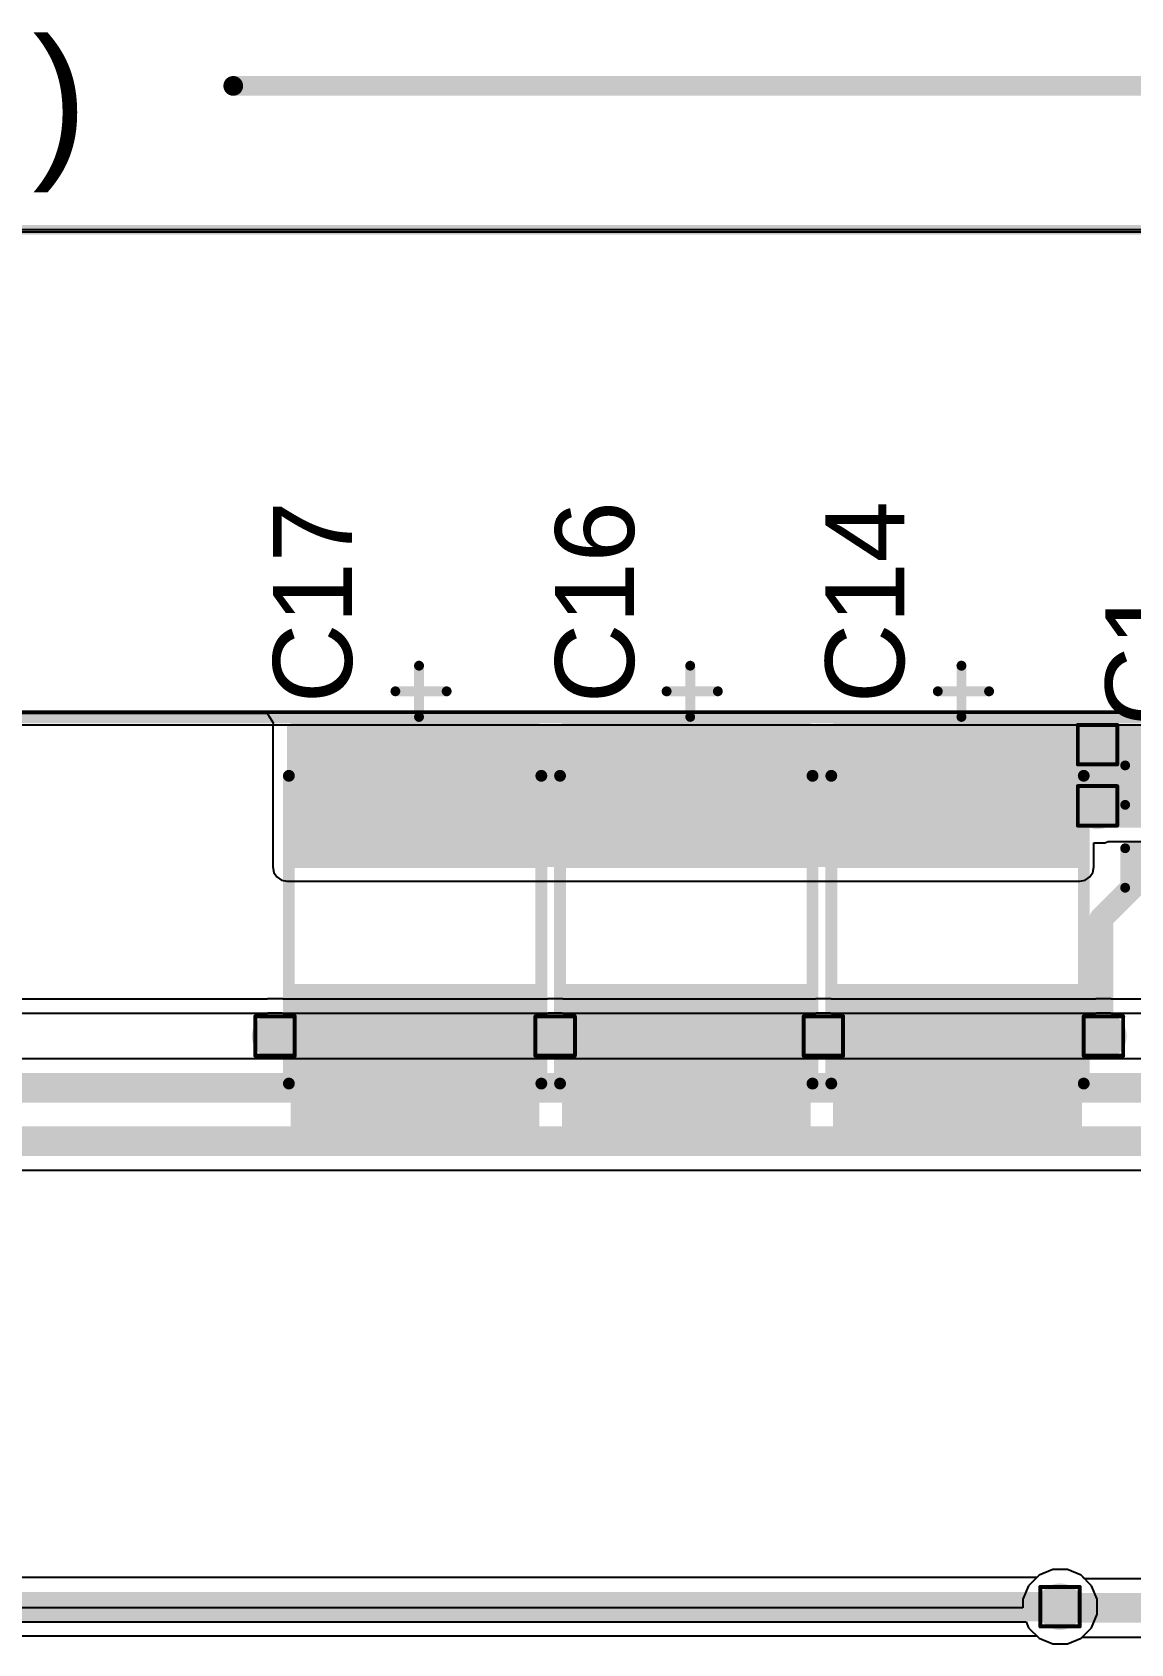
# Model space of a CAD drawing. Header units: inches. Extents: x 0 to 412, y -3 to 50.
# Drawn here: x 43.61 to 57.76, y 10.79 to 31.55 of the extents above; entities that cross this region are included whole.
import ezdxf

# ---------------------------------------------------------------- set-up
doc = ezdxf.new("R2010")
doc.units = ezdxf.units.IN
for name, color, linetype in [('Board_Outline', 56, 'Continuous'), ('Bottom Layer', 5, 'Continuous'), ('Bottom Overlay', 54, 'Continuous'), ('Dimension', 6, 'Continuous'), ('Drill Drawing', 1, 'Continuous'), ('Top Layer', 1, 'Continuous'), ('Top Overlay', 2, 'Continuous'), ('Top Paste', 8, 'Continuous'), ('Top Solder', 216, 'Continuous'), ('Via Holes', 16, 'Continuous')]:
    doc.layers.add(name, color=color, linetype=linetype)
doc.styles.add('Arial', font='', dxfattribs={"height": 0.2})
doc.styles.get('Arial').set_extended_font_data('Arial')

msp = doc.modelspace()

# ---------------------------------------------------------------- hatches: boundary and pattern name
at = {"layer": 'Bottom Layer'}
h = msp.add_hatch(color=5, dxfattribs=at)
edge = h.paths.add_edge_path()
edge.add_arc((57.328, 22.371), 0.3, 0, 360)
h = msp.add_hatch(color=5, dxfattribs=at)
edge = h.paths.add_edge_path()
edge.add_arc((57.328, 21.583), 0.3, 0, 360)
h = msp.add_hatch(color=5, dxfattribs=at)
edge = h.paths.add_edge_path()
edge.add_arc((46.736, 18.619), 0.3, 0, 360)
h = msp.add_hatch(color=5, dxfattribs=at)
edge = h.paths.add_edge_path()
edge.add_arc((50.343, 18.619), 0.3, 0, 360)
h = msp.add_hatch(color=5, dxfattribs=at)
edge = h.paths.add_edge_path()
edge.add_arc((53.797, 18.619), 0.3, 0, 360)
h = msp.add_hatch(color=5, dxfattribs=at)
edge = h.paths.add_edge_path()
edge.add_arc((57.404, 18.619), 0.3, 0, 360)
h = msp.add_hatch(color=5, dxfattribs=at)
edge = h.paths.add_edge_path()
edge.add_arc((56.845, 11.271), 0.3, 0, 360)
at = {"layer": 'Top Layer'}
for points in [[(46.888, 20.796), (57.099, 20.796), (57.099, 22.625), (46.888, 22.625)], [(46.888, 21.304), (61.773, 21.304), (61.773, 22.625), (46.888, 22.625)], [(47.039, 22.586), (50.039, 22.586), (50.039, 20.886), (47.039, 20.886)], [(50.532, 22.586), (53.532, 22.586), (53.532, 20.886), (50.532, 20.886)], [(54.024, 22.586), (57.024, 22.586), (57.024, 20.886), (54.024, 20.886)], [(47.039, 19.186), (50.039, 19.186), (50.039, 17.486), (47.039, 17.486)], [(50.532, 19.186), (53.532, 19.186), (53.532, 17.486), (50.532, 17.486)], [(54.024, 19.186), (57.024, 19.186), (57.024, 17.486), (54.024, 17.486)]]:
    msp.add_hatch(color=1, dxfattribs=at).paths.add_polyline_path(points)
h = msp.add_hatch(color=1, dxfattribs=at)
edge = h.paths.add_edge_path()
edge.add_arc((57.328, 22.371), 0.3, 0, 360)
h = msp.add_hatch(color=1, dxfattribs=at)
edge = h.paths.add_edge_path()
edge.add_arc((57.328, 21.583), 0.3, 0, 360)
h = msp.add_hatch(color=1, dxfattribs=at)
edge = h.paths.add_edge_path()
edge.add_arc((46.736, 18.619), 0.3, 0, 360)
h = msp.add_hatch(color=1, dxfattribs=at)
edge = h.paths.add_edge_path()
edge.add_arc((50.343, 18.619), 0.3, 0, 360)
h = msp.add_hatch(color=1, dxfattribs=at)
edge = h.paths.add_edge_path()
edge.add_arc((53.797, 18.619), 0.3, 0, 360)
h = msp.add_hatch(color=1, dxfattribs=at)
edge = h.paths.add_edge_path()
edge.add_arc((57.404, 18.619), 0.3, 0, 360)
h = msp.add_hatch(color=1, dxfattribs=at)
edge = h.paths.add_edge_path()
edge.add_arc((56.845, 11.271), 0.3, 0, 360)
at = {"layer": 'Top Paste'}
for points in [[(47.039, 22.586), (50.039, 22.586), (50.039, 20.886), (47.039, 20.886)], [(50.532, 22.586), (53.532, 22.586), (53.532, 20.886), (50.532, 20.886)], [(54.024, 22.586), (57.024, 22.586), (57.024, 20.886), (54.024, 20.886)], [(47.039, 19.186), (50.039, 19.186), (50.039, 17.486), (47.039, 17.486)], [(50.532, 19.186), (53.532, 19.186), (53.532, 17.486), (50.532, 17.486)], [(54.024, 19.186), (57.024, 19.186), (57.024, 17.486), (54.024, 17.486)]]:
    msp.add_hatch(color=8, dxfattribs=at).paths.add_polyline_path(points)
at = {"layer": 'Top Solder'}
for points in [[(46.938, 22.687), (50.141, 22.687), (50.141, 20.784), (46.938, 20.784)], [(50.43, 22.687), (53.633, 22.687), (53.633, 20.784), (50.43, 20.784)], [(53.923, 22.687), (57.126, 22.687), (57.126, 20.784), (53.923, 20.784)], [(58.467, 21.498), (57.712, 21.498), (57.712, 22.075), (58.467, 22.075)], [(58.467, 20.558), (57.712, 20.558), (57.712, 21.135), (58.467, 21.135)], [(46.938, 19.287), (50.141, 19.287), (50.141, 17.384), (46.938, 17.384)], [(50.43, 19.287), (53.633, 19.287), (53.633, 17.384), (50.43, 17.384)], [(53.923, 19.287), (57.126, 19.287), (57.126, 17.384), (53.923, 17.384)]]:
    msp.add_hatch(color=216, dxfattribs=at).paths.add_polyline_path(points)
at = {"layer": 'Via Holes'}
h = msp.add_hatch(color=7, dxfattribs=at)
edge = h.paths.add_edge_path()
edge.add_arc((57.328, 22.371), 0.15, 0, 360)
h = msp.add_hatch(color=7, dxfattribs=at)
edge = h.paths.add_edge_path()
edge.add_arc((57.328, 21.583), 0.15, 0, 360)
h = msp.add_hatch(color=7, dxfattribs=at)
edge = h.paths.add_edge_path()
edge.add_arc((46.736, 18.619), 0.15, 0, 360)
h = msp.add_hatch(color=7, dxfattribs=at)
edge = h.paths.add_edge_path()
edge.add_arc((50.343, 18.619), 0.15, 0, 360)
h = msp.add_hatch(color=7, dxfattribs=at)
edge = h.paths.add_edge_path()
edge.add_arc((53.797, 18.619), 0.15, 0, 360)
h = msp.add_hatch(color=7, dxfattribs=at)
edge = h.paths.add_edge_path()
edge.add_arc((57.404, 18.619), 0.15, 0, 360)
h = msp.add_hatch(color=7, dxfattribs=at)
edge = h.paths.add_edge_path()
edge.add_arc((56.845, 11.271), 0.15, 0, 360)

# ---------------------------------------------------------------- linework, layer by layer
at = {"layer": 'Board_Outline'}
msp.add_lwpolyline([(0, 29, 0.127, 0.127, 0), (83, 29, 0.127, 0.127, 0)], format="xyseb", dxfattribs=at)
at = {"layer": 'Bottom Layer'}
for p, q in [((83, 29), (0, 29)), ((0, 22.802), (83, 22.802)), ((18.948, 22.625), (80.366, 22.625)), ((46.633, 19.094), (18.948, 19.094)), ((46.641, 19.097), (46.633, 19.094)), ((46.831, 19.097), (46.641, 19.097)), ((46.839, 19.094), (46.831, 19.097)), ((50.24, 19.094), (46.839, 19.094)), ((50.248, 19.097), (50.24, 19.094)), ((50.438, 19.097), (50.248, 19.097)), ((50.445, 19.094), (50.438, 19.097)), ((53.695, 19.094), (50.445, 19.094)), ((53.702, 19.097), (53.695, 19.094)), ((53.892, 19.097), (53.702, 19.097)), ((53.9, 19.094), (53.892, 19.097)), ((57.301, 19.094), (53.9, 19.094)), ((57.309, 19.097), (57.301, 19.094)), ((57.499, 19.097), (57.309, 19.097)), ((57.507, 19.094), (57.499, 19.097)), ((58.877, 19.094), (57.507, 19.094)), ((18.948, 18.913), (46.633, 18.913)), ((46.633, 18.913), (46.649, 18.916)), ((46.649, 18.916), (46.823, 18.916)), ((46.823, 18.916), (46.839, 18.913)), ((46.839, 18.913), (50.24, 18.913)), ((50.24, 18.913), (50.256, 18.916)), ((50.256, 18.916), (50.43, 18.916)), ((50.43, 18.916), (50.445, 18.913)), ((50.445, 18.913), (53.695, 18.913)), ((53.695, 18.913), (53.71, 18.916)), ((53.71, 18.916), (53.884, 18.916)), ((53.884, 18.916), (53.9, 18.913)), ((53.9, 18.913), (57.301, 18.913)), ((57.301, 18.913), (57.317, 18.916)), ((57.317, 18.916), (57.491, 18.916)), ((57.491, 18.916), (57.507, 18.913)), ((57.507, 18.913), (58.045, 18.913)), ((59.23, 18.327), (37.564, 18.327)), ((23.703, 16.89), (62.031, 16.89)), ((56.545, 11.646), (25.444, 11.646)), ((56.575, 11.676), (56.545, 11.646)), ((56.75, 11.749), (56.575, 11.676)), ((56.94, 11.749), (56.75, 11.749)), ((57.116, 11.676), (56.94, 11.749)), ((57.25, 11.541), (57.116, 11.676)), ((57.323, 11.366), (57.25, 11.541)), ((57.323, 11.176), (57.323, 11.366)), ((57.116, 10.866), (57.25, 11)), ((57.25, 11), (57.323, 11.176)), ((25.6, 10.895), (56.545, 10.895)), ((56.545, 10.895), (56.575, 10.866)), ((56.575, 10.866), (56.75, 10.793)), ((56.75, 10.793), (56.94, 10.793)), ((56.94, 10.793), (57.116, 10.866))]:
    msp.add_line(p, q, dxfattribs=at)
for points in [[(37.264, 17.951, 0.381, 0.381, 0), (59.385, 17.951, 0.381, 0.381, 0)], [(21.431, 17.265, 0.381, 0.381, 0), (62.332, 17.265, 0.381, 0.381, 0)], [(25.444, 11.271, 0.381, 0.381, 0), (56.845, 11.271, 0.381, 0.381, 0)]]:
    msp.add_lwpolyline(points, format="xyseb", dxfattribs=at)
msp.add_lwpolyline([(56.75, 11.271, 0.191, 0.191, 1), (56.94, 11.271, 0.191, 0.191, 1)], format="xyseb", close=True, dxfattribs=at)
at = {"layer": 'Bottom Overlay'}
msp.add_lwpolyline([(17.517, 22.708, 0.127, 0.127, 0), (69.062, 22.708, 0.127, 0.127, 0)], format="xyseb", dxfattribs=at)
at = {"layer": 'Dimension'}
msp.add_lwpolyline([(46.197, 30.854, 0.254, 0.254, 0), (83, 30.854, 0.254, 0.254, 0)], format="xyseb", dxfattribs=at)
msp.add_lwpolyline([(46.134, 30.854, 0.127, 0.127, 1), (46.261, 30.854, 0.127, 0.127, 1)], format="xyseb", close=True, dxfattribs=at)
at = {"layer": 'Drill Drawing'}
for points in [[(57.074, 22.625, 0.0508, 0.0508, 0), (57.582, 22.625, 0.0508, 0.0508, 0)], [(57.074, 22.117, 0.0508, 0.0508, 0), (57.074, 22.625, 0.0508, 0.0508, 0)], [(57.582, 22.117, 0.0508, 0.0508, 0), (57.582, 22.625, 0.0508, 0.0508, 0)], [(57.074, 22.117, 0.0508, 0.0508, 0), (57.582, 22.117, 0.0508, 0.0508, 0)], [(57.074, 21.837, 0.0508, 0.0508, 0), (57.582, 21.837, 0.0508, 0.0508, 0)], [(57.074, 21.329, 0.0508, 0.0508, 0), (57.074, 21.837, 0.0508, 0.0508, 0)], [(57.582, 21.329, 0.0508, 0.0508, 0), (57.582, 21.837, 0.0508, 0.0508, 0)], [(57.074, 21.329, 0.0508, 0.0508, 0), (57.582, 21.329, 0.0508, 0.0508, 0)], [(46.482, 18.873, 0.0508, 0.0508, 0), (46.99, 18.873, 0.0508, 0.0508, 0)], [(46.482, 18.365, 0.0508, 0.0508, 0), (46.482, 18.873, 0.0508, 0.0508, 0)], [(46.99, 18.365, 0.0508, 0.0508, 0), (46.99, 18.873, 0.0508, 0.0508, 0)], [(50.089, 18.873, 0.0508, 0.0508, 0), (50.597, 18.873, 0.0508, 0.0508, 0)], [(50.089, 18.365, 0.0508, 0.0508, 0), (50.089, 18.873, 0.0508, 0.0508, 0)], [(50.597, 18.365, 0.0508, 0.0508, 0), (50.597, 18.873, 0.0508, 0.0508, 0)], [(53.543, 18.873, 0.0508, 0.0508, 0), (54.051, 18.873, 0.0508, 0.0508, 0)], [(53.543, 18.365, 0.0508, 0.0508, 0), (53.543, 18.873, 0.0508, 0.0508, 0)], [(54.051, 18.365, 0.0508, 0.0508, 0), (54.051, 18.873, 0.0508, 0.0508, 0)], [(57.15, 18.873, 0.0508, 0.0508, 0), (57.658, 18.873, 0.0508, 0.0508, 0)], [(57.15, 18.365, 0.0508, 0.0508, 0), (57.15, 18.873, 0.0508, 0.0508, 0)], [(57.658, 18.365, 0.0508, 0.0508, 0), (57.658, 18.873, 0.0508, 0.0508, 0)], [(46.482, 18.365, 0.0508, 0.0508, 0), (46.99, 18.365, 0.0508, 0.0508, 0)], [(50.089, 18.365, 0.0508, 0.0508, 0), (50.597, 18.365, 0.0508, 0.0508, 0)], [(53.543, 18.365, 0.0508, 0.0508, 0), (54.051, 18.365, 0.0508, 0.0508, 0)], [(57.15, 18.365, 0.0508, 0.0508, 0), (57.658, 18.365, 0.0508, 0.0508, 0)], [(56.591, 11.525, 0.0508, 0.0508, 0), (57.099, 11.525, 0.0508, 0.0508, 0)], [(56.591, 11.017, 0.0508, 0.0508, 0), (56.591, 11.525, 0.0508, 0.0508, 0)], [(57.099, 11.017, 0.0508, 0.0508, 0), (57.099, 11.525, 0.0508, 0.0508, 0)], [(56.591, 11.017, 0.0508, 0.0508, 0), (57.099, 11.017, 0.0508, 0.0508, 0)]]:
    msp.add_lwpolyline(points, format="xyseb", dxfattribs=at)
for points in [[(57.061, 22.625, 0.0254, 0.0254, 1), (57.087, 22.625, 0.0254, 0.0254, 1)], [(57.061, 22.625, 0.0254, 0.0254, 1), (57.087, 22.625, 0.0254, 0.0254, 1)], [(57.569, 22.625, 0.0254, 0.0254, 1), (57.594, 22.625, 0.0254, 0.0254, 1)], [(57.569, 22.625, 0.0254, 0.0254, 1), (57.594, 22.625, 0.0254, 0.0254, 1)], [(57.061, 22.117, 0.0254, 0.0254, 1), (57.087, 22.117, 0.0254, 0.0254, 1)], [(57.061, 22.117, 0.0254, 0.0254, 1), (57.087, 22.117, 0.0254, 0.0254, 1)], [(57.569, 22.117, 0.0254, 0.0254, 1), (57.594, 22.117, 0.0254, 0.0254, 1)], [(57.569, 22.117, 0.0254, 0.0254, 1), (57.594, 22.117, 0.0254, 0.0254, 1)], [(57.061, 21.837, 0.0254, 0.0254, 1), (57.087, 21.837, 0.0254, 0.0254, 1)], [(57.061, 21.837, 0.0254, 0.0254, 1), (57.087, 21.837, 0.0254, 0.0254, 1)], [(57.569, 21.837, 0.0254, 0.0254, 1), (57.594, 21.837, 0.0254, 0.0254, 1)], [(57.569, 21.837, 0.0254, 0.0254, 1), (57.594, 21.837, 0.0254, 0.0254, 1)], [(57.061, 21.329, 0.0254, 0.0254, 1), (57.087, 21.329, 0.0254, 0.0254, 1)], [(57.061, 21.329, 0.0254, 0.0254, 1), (57.087, 21.329, 0.0254, 0.0254, 1)], [(57.569, 21.329, 0.0254, 0.0254, 1), (57.594, 21.329, 0.0254, 0.0254, 1)], [(57.569, 21.329, 0.0254, 0.0254, 1), (57.594, 21.329, 0.0254, 0.0254, 1)], [(46.469, 18.873, 0.0254, 0.0254, 1), (46.495, 18.873, 0.0254, 0.0254, 1)], [(46.469, 18.873, 0.0254, 0.0254, 1), (46.495, 18.873, 0.0254, 0.0254, 1)], [(46.977, 18.873, 0.0254, 0.0254, 1), (47.003, 18.873, 0.0254, 0.0254, 1)], [(46.977, 18.873, 0.0254, 0.0254, 1), (47.003, 18.873, 0.0254, 0.0254, 1)], [(50.076, 18.873, 0.0254, 0.0254, 1), (50.101, 18.873, 0.0254, 0.0254, 1)], [(50.076, 18.873, 0.0254, 0.0254, 1), (50.101, 18.873, 0.0254, 0.0254, 1)], [(50.584, 18.873, 0.0254, 0.0254, 1), (50.609, 18.873, 0.0254, 0.0254, 1)], [(50.584, 18.873, 0.0254, 0.0254, 1), (50.609, 18.873, 0.0254, 0.0254, 1)], [(53.531, 18.873, 0.0254, 0.0254, 1), (53.556, 18.873, 0.0254, 0.0254, 1)], [(53.531, 18.873, 0.0254, 0.0254, 1), (53.556, 18.873, 0.0254, 0.0254, 1)], [(54.038, 18.873, 0.0254, 0.0254, 1), (54.064, 18.873, 0.0254, 0.0254, 1)], [(54.038, 18.873, 0.0254, 0.0254, 1), (54.064, 18.873, 0.0254, 0.0254, 1)], [(57.137, 18.873, 0.0254, 0.0254, 1), (57.163, 18.873, 0.0254, 0.0254, 1)], [(57.137, 18.873, 0.0254, 0.0254, 1), (57.163, 18.873, 0.0254, 0.0254, 1)], [(57.645, 18.873, 0.0254, 0.0254, 1), (57.671, 18.873, 0.0254, 0.0254, 1)], [(57.645, 18.873, 0.0254, 0.0254, 1), (57.671, 18.873, 0.0254, 0.0254, 1)], [(46.469, 18.365, 0.0254, 0.0254, 1), (46.495, 18.365, 0.0254, 0.0254, 1)], [(46.469, 18.365, 0.0254, 0.0254, 1), (46.495, 18.365, 0.0254, 0.0254, 1)], [(46.977, 18.365, 0.0254, 0.0254, 1), (47.003, 18.365, 0.0254, 0.0254, 1)], [(46.977, 18.365, 0.0254, 0.0254, 1), (47.003, 18.365, 0.0254, 0.0254, 1)], [(50.076, 18.365, 0.0254, 0.0254, 1), (50.101, 18.365, 0.0254, 0.0254, 1)], [(50.076, 18.365, 0.0254, 0.0254, 1), (50.101, 18.365, 0.0254, 0.0254, 1)], [(50.584, 18.365, 0.0254, 0.0254, 1), (50.609, 18.365, 0.0254, 0.0254, 1)], [(50.584, 18.365, 0.0254, 0.0254, 1), (50.609, 18.365, 0.0254, 0.0254, 1)], [(53.531, 18.365, 0.0254, 0.0254, 1), (53.556, 18.365, 0.0254, 0.0254, 1)], [(53.531, 18.365, 0.0254, 0.0254, 1), (53.556, 18.365, 0.0254, 0.0254, 1)], [(54.038, 18.365, 0.0254, 0.0254, 1), (54.064, 18.365, 0.0254, 0.0254, 1)], [(54.038, 18.365, 0.0254, 0.0254, 1), (54.064, 18.365, 0.0254, 0.0254, 1)], [(57.137, 18.365, 0.0254, 0.0254, 1), (57.163, 18.365, 0.0254, 0.0254, 1)], [(57.137, 18.365, 0.0254, 0.0254, 1), (57.163, 18.365, 0.0254, 0.0254, 1)], [(57.645, 18.365, 0.0254, 0.0254, 1), (57.671, 18.365, 0.0254, 0.0254, 1)], [(57.645, 18.365, 0.0254, 0.0254, 1), (57.671, 18.365, 0.0254, 0.0254, 1)], [(56.578, 11.525, 0.0254, 0.0254, 1), (56.604, 11.525, 0.0254, 0.0254, 1)], [(56.578, 11.525, 0.0254, 0.0254, 1), (56.604, 11.525, 0.0254, 0.0254, 1)], [(57.087, 11.525, 0.0254, 0.0254, 1), (57.112, 11.525, 0.0254, 0.0254, 1)], [(57.087, 11.525, 0.0254, 0.0254, 1), (57.112, 11.525, 0.0254, 0.0254, 1)], [(56.578, 11.017, 0.0254, 0.0254, 1), (56.604, 11.017, 0.0254, 0.0254, 1)], [(56.578, 11.017, 0.0254, 0.0254, 1), (56.604, 11.017, 0.0254, 0.0254, 1)], [(57.087, 11.017, 0.0254, 0.0254, 1), (57.112, 11.017, 0.0254, 0.0254, 1)], [(57.087, 11.017, 0.0254, 0.0254, 1), (57.112, 11.017, 0.0254, 0.0254, 1)]]:
    msp.add_lwpolyline(points, format="xyseb", close=True, dxfattribs=at)
at = {"layer": 'Top Layer'}
for p, q in [((0.025, 28.975), (83, 28.975)), ((83, 22.777), (0.025, 22.777)), ((6.95, 22.777), (46.624, 22.777)), ((46.624, 22.777), (46.648, 22.756)), ((46.648, 22.756), (46.712, 22.65)), ((46.712, 22.65), (46.707, 22.625)), ((46.707, 22.625), (46.707, 21.304)), ((46.707, 21.304), (46.707, 20.796)), ((57.28, 20.796), (57.28, 21.105)), ((57.28, 21.105), (57.423, 21.105)), ((57.423, 21.105), (57.464, 21.123)), ((57.464, 21.123), (61.773, 21.123)), ((46.707, 20.796), (46.721, 20.726)), ((57.267, 20.726), (57.28, 20.796)), ((46.721, 20.726), (46.76, 20.668)), ((46.76, 20.668), (46.819, 20.628)), ((46.819, 20.628), (46.888, 20.615)), ((46.888, 20.615), (57.099, 20.615)), ((57.099, 20.615), (57.169, 20.628)), ((57.169, 20.628), (57.227, 20.668)), ((57.227, 20.668), (57.267, 20.726)), ((56.575, 11.676), (56.44, 11.541)), ((56.75, 11.749), (56.575, 11.676)), ((56.94, 11.749), (56.75, 11.749)), ((57.116, 11.676), (56.94, 11.749)), ((57.161, 11.631), (57.116, 11.676)), ((60.068, 11.631), (57.161, 11.631)), ((56.44, 11.541), (56.367, 11.366)), ((56.367, 11.256), (40.409, 11.256)), ((56.367, 11.366), (56.367, 11.256)), ((40.284, 11.074), (56.409, 11.074)), ((56.409, 11.074), (56.44, 11)), ((56.44, 11), (56.575, 10.866)), ((56.575, 10.866), (56.75, 10.793)), ((56.75, 10.793), (56.94, 10.793)), ((56.94, 10.793), (57.116, 10.866)), ((57.116, 10.866), (57.13, 10.88)), ((57.13, 10.88), (59.411, 10.88))]:
    msp.add_line(p, q, dxfattribs=at)
for points in [[(57.379, 20.135, 0.305, 0.305, 0), (58.09, 20.847, 0.305, 0.305, 0)], [(57.379, 18.619, 0.305, 0.305, 0), (57.379, 20.135, 0.305, 0.305, 0)], [(46.736, 18.619, 0.305, 0.305, 0), (48.256, 18.619, 0.305, 0.305, 0)], [(48.256, 18.619, 0.305, 0.305, 0), (48.539, 18.336, 0.305, 0.305, 0)], [(48.539, 18.336, 0.305, 0.305, 0), (48.823, 18.619, 0.305, 0.305, 0)], [(48.823, 18.619, 0.305, 0.305, 0), (50.343, 18.619, 0.305, 0.305, 0)], [(53.797, 18.619, 0.305, 0.305, 0), (55.313, 18.619, 0.305, 0.305, 0)], [(55.313, 18.619, 0.305, 0.305, 0), (55.524, 18.408, 0.305, 0.305, 0)], [(55.524, 18.408, 0.305, 0.305, 0), (55.735, 18.619, 0.305, 0.305, 0)], [(55.735, 18.619, 0.305, 0.305, 0), (57.379, 18.619, 0.305, 0.305, 0)], [(57.379, 18.619, 0.305, 0.305, 0), (57.404, 18.619, 0.305, 0.305, 0)], [(56.83, 11.256, 0.381, 0.381, 0), (60.996, 11.256, 0.381, 0.381, 0)]]:
    msp.add_lwpolyline(points, format="xyseb", dxfattribs=at)
for points in [[(57.302, 20.135, 0.152, 0.152, 1), (57.455, 20.135, 0.152, 0.152, 1)], [(57.302, 20.135, 0.152, 0.152, 1), (57.455, 20.135, 0.152, 0.152, 1)], [(46.66, 18.619, 0.152, 0.152, 1), (46.812, 18.619, 0.152, 0.152, 1)], [(48.179, 18.619, 0.152, 0.152, 1), (48.332, 18.619, 0.152, 0.152, 1)], [(48.179, 18.619, 0.152, 0.152, 1), (48.332, 18.619, 0.152, 0.152, 1)], [(48.747, 18.619, 0.152, 0.152, 1), (48.899, 18.619, 0.152, 0.152, 1)], [(48.747, 18.619, 0.152, 0.152, 1), (48.899, 18.619, 0.152, 0.152, 1)], [(50.267, 18.619, 0.152, 0.152, 1), (50.419, 18.619, 0.152, 0.152, 1)], [(53.721, 18.619, 0.152, 0.152, 1), (53.873, 18.619, 0.152, 0.152, 1)], [(55.237, 18.619, 0.152, 0.152, 1), (55.39, 18.619, 0.152, 0.152, 1)], [(55.237, 18.619, 0.152, 0.152, 1), (55.39, 18.619, 0.152, 0.152, 1)], [(55.659, 18.619, 0.152, 0.152, 1), (55.812, 18.619, 0.152, 0.152, 1)], [(55.659, 18.619, 0.152, 0.152, 1), (55.812, 18.619, 0.152, 0.152, 1)], [(57.302, 18.619, 0.152, 0.152, 1), (57.455, 18.619, 0.152, 0.152, 1)], [(57.302, 18.619, 0.152, 0.152, 1), (57.455, 18.619, 0.152, 0.152, 1)], [(57.302, 18.619, 0.152, 0.152, 1), (57.455, 18.619, 0.152, 0.152, 1)], [(57.328, 18.619, 0.152, 0.152, 1), (57.48, 18.619, 0.152, 0.152, 1)], [(48.463, 18.336, 0.152, 0.152, 1), (48.616, 18.336, 0.152, 0.152, 1)], [(48.463, 18.336, 0.152, 0.152, 1), (48.616, 18.336, 0.152, 0.152, 1)], [(55.448, 18.408, 0.152, 0.152, 1), (55.601, 18.408, 0.152, 0.152, 1)], [(55.448, 18.408, 0.152, 0.152, 1), (55.601, 18.408, 0.152, 0.152, 1)], [(56.735, 11.256, 0.191, 0.191, 1), (56.925, 11.256, 0.191, 0.191, 1)]]:
    msp.add_lwpolyline(points, format="xyseb", close=True, dxfattribs=at)
at = {"layer": 'Top Overlay'}
for points in [[(48.59, 22.728, 0.127, 0.127, 0), (48.59, 23.388, 0.127, 0.127, 0)], [(52.083, 22.728, 0.127, 0.127, 0), (52.083, 23.388, 0.127, 0.127, 0)], [(55.575, 22.728, 0.127, 0.127, 0), (55.575, 23.388, 0.127, 0.127, 0)], [(48.285, 23.058, 0.127, 0.127, 0), (48.946, 23.058, 0.127, 0.127, 0)], [(51.778, 23.058, 0.127, 0.127, 0), (52.438, 23.058, 0.127, 0.127, 0)], [(55.27, 23.058, 0.127, 0.127, 0), (55.931, 23.058, 0.127, 0.127, 0)], [(46.914, 18.007, 0.152, 0.152, 0), (46.914, 21.97, 0.152, 0.152, 0)], [(50.165, 18.007, 0.152, 0.152, 0), (50.165, 21.97, 0.152, 0.152, 0)], [(50.406, 18.007, 0.152, 0.152, 0), (50.406, 21.97, 0.152, 0.152, 0)], [(53.657, 18.007, 0.152, 0.152, 0), (53.657, 21.97, 0.152, 0.152, 0)], [(53.899, 18.007, 0.152, 0.152, 0), (53.899, 21.97, 0.152, 0.152, 0)], [(57.15, 18.007, 0.152, 0.152, 0), (57.15, 21.97, 0.152, 0.152, 0)], [(57.683, 22.104, 0.127, 0.127, 0), (58.496, 22.104, 0.127, 0.127, 0)], [(57.683, 21.596, 0.127, 0.127, 0), (57.683, 22.104, 0.127, 0.127, 0)], [(57.683, 20.529, 0.127, 0.127, 0), (57.683, 21.037, 0.127, 0.127, 0)], [(57.683, 20.529, 0.127, 0.127, 0), (58.496, 20.529, 0.127, 0.127, 0)]]:
    msp.add_lwpolyline(points, format="xyseb", dxfattribs=at)
for points in [[(48.558, 23.388, 0.0635, 0.0635, 1), (48.622, 23.388, 0.0635, 0.0635, 1)], [(52.051, 23.388, 0.0635, 0.0635, 1), (52.114, 23.388, 0.0635, 0.0635, 1)], [(55.543, 23.388, 0.0635, 0.0635, 1), (55.607, 23.388, 0.0635, 0.0635, 1)], [(48.254, 23.058, 0.0635, 0.0635, 1), (48.317, 23.058, 0.0635, 0.0635, 1)], [(48.914, 23.058, 0.0635, 0.0635, 1), (48.978, 23.058, 0.0635, 0.0635, 1)], [(51.746, 23.058, 0.0635, 0.0635, 1), (51.81, 23.058, 0.0635, 0.0635, 1)], [(52.407, 23.058, 0.0635, 0.0635, 1), (52.47, 23.058, 0.0635, 0.0635, 1)], [(55.239, 23.058, 0.0635, 0.0635, 1), (55.302, 23.058, 0.0635, 0.0635, 1)], [(55.899, 23.058, 0.0635, 0.0635, 1), (55.963, 23.058, 0.0635, 0.0635, 1)], [(48.558, 22.728, 0.0635, 0.0635, 1), (48.622, 22.728, 0.0635, 0.0635, 1)], [(52.051, 22.728, 0.0635, 0.0635, 1), (52.114, 22.728, 0.0635, 0.0635, 1)], [(55.543, 22.728, 0.0635, 0.0635, 1), (55.607, 22.728, 0.0635, 0.0635, 1)], [(46.876, 21.97, 0.0762, 0.0762, 1), (46.952, 21.97, 0.0762, 0.0762, 1)], [(50.127, 21.97, 0.0762, 0.0762, 1), (50.203, 21.97, 0.0762, 0.0762, 1)], [(50.368, 21.97, 0.0762, 0.0762, 1), (50.444, 21.97, 0.0762, 0.0762, 1)], [(53.619, 21.97, 0.0762, 0.0762, 1), (53.696, 21.97, 0.0762, 0.0762, 1)], [(53.861, 21.97, 0.0762, 0.0762, 1), (53.937, 21.97, 0.0762, 0.0762, 1)], [(57.112, 21.97, 0.0762, 0.0762, 1), (57.188, 21.97, 0.0762, 0.0762, 1)], [(57.652, 22.104, 0.0635, 0.0635, 1), (57.715, 22.104, 0.0635, 0.0635, 1)], [(57.652, 22.104, 0.0635, 0.0635, 1), (57.715, 22.104, 0.0635, 0.0635, 1)], [(57.652, 21.596, 0.0635, 0.0635, 1), (57.715, 21.596, 0.0635, 0.0635, 1)], [(57.652, 21.037, 0.0635, 0.0635, 1), (57.715, 21.037, 0.0635, 0.0635, 1)], [(57.652, 20.529, 0.0635, 0.0635, 1), (57.715, 20.529, 0.0635, 0.0635, 1)], [(57.652, 20.529, 0.0635, 0.0635, 1), (57.715, 20.529, 0.0635, 0.0635, 1)], [(46.876, 18.007, 0.0762, 0.0762, 1), (46.952, 18.007, 0.0762, 0.0762, 1)], [(50.127, 18.007, 0.0762, 0.0762, 1), (50.203, 18.007, 0.0762, 0.0762, 1)], [(50.368, 18.007, 0.0762, 0.0762, 1), (50.444, 18.007, 0.0762, 0.0762, 1)], [(53.619, 18.007, 0.0762, 0.0762, 1), (53.696, 18.007, 0.0762, 0.0762, 1)], [(53.861, 18.007, 0.0762, 0.0762, 1), (53.937, 18.007, 0.0762, 0.0762, 1)], [(57.112, 18.007, 0.0762, 0.0762, 1), (57.188, 18.007, 0.0762, 0.0762, 1)]]:
    msp.add_lwpolyline(points, format="xyseb", close=True, dxfattribs=at)

# ---------------------------------------------------------------- texts
at = {"layer": 'Dimension', "style": 'Arial'}
msp.add_text('83 (mm)', height=1.524, dxfattribs=at).set_placement((36.396, 29.94))
at = {"layer": 'Top Overlay', "style": 'Arial'}
for s, p in [('C17', (47.726, 22.904)), ('C16', (51.359, 22.904)), ('C14', (54.838, 22.904)), ('C1', (58.445, 22.608))]:
    msp.add_text(s, height=1.016, rotation=90, dxfattribs=at).set_placement(p)

doc.saveas('drawing.dxf')
